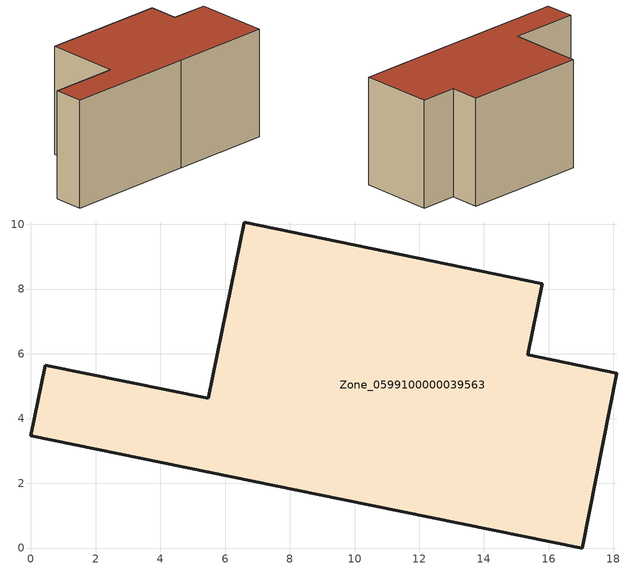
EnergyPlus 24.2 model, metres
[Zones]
Zone_0599100000039563
 floor ground (C_G): 9.59,1.5 0,3.46 0.44,5.65 5.48,4.62 6.6,10.07 15.8,8.17 15.36,5.96 18.1,5.4 17.03,0 z0
 wall outside (C_F): 15.36,5.96 15.8,8.17 6.6,10.07 5.48,4.62 0.44,5.65 0,3.46 9.59,1.5 17.03,0 18.1,5.4 15.36,5.96 z0:8.16
 roof outside (C_R): 17.03,0 18.1,5.4 15.36,5.96 15.8,8.17 6.6,10.07 5.48,4.62 0.44,5.65 0,3.46 9.59,1.5 z8.16
[BUILDING]
Pand.0599100000039563: North Axis=0; Terrain=City; Loads Convergence Tolerance Value=0.04; Temperature Convergence Tolerance Value=0.4; Solar Distribution=FullExterior; Maximum Number of Warmup Days=25; Minimum Number of Warmup Days=1
[Site:Location]
Rotterdam.The.Hague.AP_ZH_NLD Design_Conditions: Latitude=51.96; Longitude=4.45; Time Zone=1; Elevation=-4.5
[SITE:GROUNDTEMPERATURE:BUILDINGSURFACE]
18, 18, 18, 18, 18, 18, 18, 18, 18, 18, 18, 18
[MATERIAL] Thermal Absorptance=0.9; Solar Absorptance=0.7; Visible Absorptance=0.7
Name | Roughness | Thickness | Conductivity | Density | Specific Heat
G.TC.1946 | MediumSmooth | 0.15 | 1 | 540 | 1210
F.TC.1946 | Rough | 0.3 | 0.857143 | 1920 | 840
R.TC.1946 | MediumRough | 0.2 | 0.909091 | 1500 | 1000
[CONSTRUCTION]
C_G: G.TC.1946
C_F: F.TC.1946
C_R: R.TC.1946
[ZONE]
Zone_0599100000039563: Type=1; Multiplier=1; Ceiling Height=Autocalculate; Volume=Autocalculate; Floor Area=autocalculate; Part of Total Floor Area=Yes
[ZONEINFILTRATION:DESIGNFLOWRATE]
Infil_Zone_0599100000039563: Zone or ZoneList or Space or SpaceList=Zone_0599100000039563; Schedule=AlwaysOn; Design Flow Rate Calculation Method=Flow/Area; Flow Rate per Floor Area=0.003; Constant Term Coefficient=1; Temperature Term Coefficient=0; Velocity Term Coefficient=0; Velocity Squared Term Coefficient=0
[HVACTEMPLATE:ZONE:IDEALLOADSAIRSYSTEM]
Zone_0599100000039563: Maximum Heating Supply Air Temperature=50; Minimum Cooling Supply Air Temperature=13; Maximum Heating Supply Air Humidity Ratio=0.0156; Minimum Cooling Supply Air Humidity Ratio=0.0077; Heating Limit=NoLimit; Cooling Limit=NoLimit; Dehumidification Control Type=ConstantSensibleHeatRatio; Cooling Sensible Heat Ratio=0.7; Dehumidification Setpoint=60; Humidification Control Type=None; Humidification Setpoint=30; Outdoor Air Method=None; Outdoor Air Flow Rate per Person=0.00944; Outdoor Air Flow Rate per Zone Floor Area=0; Outdoor Air Flow Rate per Zone=0; Demand Controlled Ventilation Type=None; Outdoor Air Economizer Type=NoEconomizer; Heat Recovery Type=None; Sensible Heat Recovery Effectiveness=0.7; Latent Heat Recovery Effectiveness=0.65
[ZONECONTROL:THERMOSTAT]
ThermostatControl_Zone_0599100000039563: Zone or ZoneList=Zone_0599100000039563; Control Type Schedule=DualSetpointControlType; Control 1=Thermostat_Zone_0599100000039563; Temperature Difference Between Cutout And Setpoint=0
[THERMOSTATSETPOINT:DUALSETPOINT]
Thermostat_Zone_0599100000039563: Heating Setpoint Temperature Schedule=HeatingSetpoint_Zone_0599100000039563; Cooling Setpoint Temperature Schedule=CoolingSetpoint_Zone_0599100000039563
[SCHEDULE:COMPACT]
HeatingSetpoint_Zone_0599100000039563: Through: 12/31, For: AllDays, Until: 24:00, 21
CoolingSetpoint_Zone_0599100000039563: Through: 12/31, For: AllDays, Until: 24:00, 24
DualSetpointControlType: Through: 12/31, For: AllDays, Until: 24:00, 4
AlwaysOn: Through: 12/31, For: AllDays, Until: 24:00, 1
